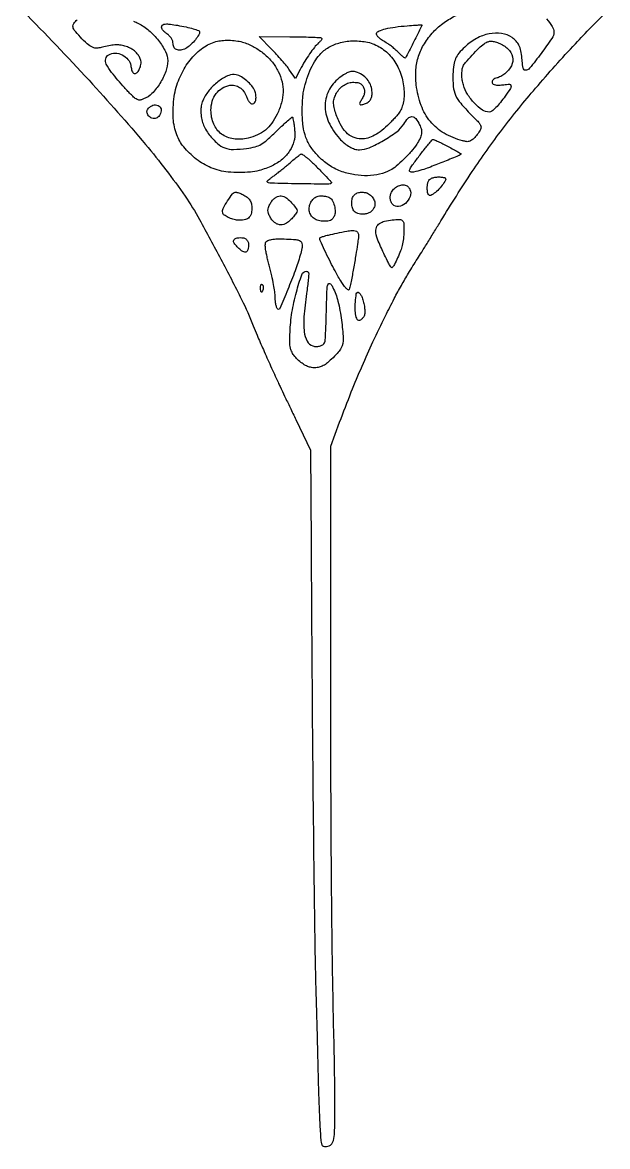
# Model space of a CAD drawing. Header units: inches. Extents: x 0 to 5940, y 0 to 4205.
# Drawn here: x 5439.9 to 5485.9, y 626.8 to 715.4 of the extents above; entities that cross this region are included whole.
import ezdxf

# ---------------------------------------------------------------- set-up
doc = ezdxf.new("R2010")
doc.units = ezdxf.units.IN
doc.header["$LTSCALE"] = 50
doc.header["$MEASUREMENT"] = 0

# ---------------------------------------------------------------- blocks, each defined once
blk = doc.blocks.new('JACZ-COO-GE-001-CAR-LOGO-R00')
at = {"color": 8}
for points in [[(5087.9, 2236.6, -0.010137), (5160.2, 2160.9, -0.01071), (5222.3, 2090.3, -0.023835), (5265.7, 2033.4, -0.024314), (5281.5, 2007.9, -0.005883), (5305, 1964.3, -0.006032), (5327.7, 1920, -0.021685), (5340.5, 1890.9, 0.008218), (5344.7, 1880.6, 0.002411), (5351.6, 1864.9, 0.002382), (5359.6, 1846.9, 0.002309), (5367.8, 1828.9, 0.00217), (5370, 1824.2, 0.000245), (5375, 1813.7, 0.000297), (5380.9, 1801.3, 0.000241), (5387.3, 1787.9), (5403.3, 1754.4), (5404, 1650.9, 0.00036), (5405.3, 1461.7, 0.000829), (5406.7, 1319.5, 0.001018), (5408.1, 1213.5, 0.00389), (5409.6, 1147.4, -0.000751), (5410, 1132, -0.000342), (5410.6, 1112, -0.000339), (5411.1, 1090.9, -0.000466), (5411.6, 1071.9, 0.002326), (5412.4, 1042.2, 0.004183), (5413.4, 1017.8, 0.003058), (5414.5, 998.5, 0.04949), (5415.5, 992.1, 0.053999), (5416, 990.7, 0.112744), (5416.7, 989.9, 0.10046), (5417.8, 989.3, 0.037175), (5419.5, 989.1, 0.082916), (5422.5, 989.3, 0.098561), (5425.2, 990.5, 0.095403), (5427.2, 992.6, 0.072902), (5428.5, 995.6, 0.060994), (5429.8, 1004.3, 0.005835), (5430.2, 1025.9, 0.005445), (5430.1, 1057, 0.00164), (5429.2, 1104.4, -0.001857), (5427.4, 1196.5, -0.001734), (5426.4, 1290.7, -0.001385), (5425.8, 1402.2, -0.000607), (5425.6, 1550), (5425.6, 1758.6), (5435.4, 1785, -0.004709), (5448.2, 1818.3, -0.00734), (5460, 1846.7, -0.007771), (5472, 1873.5, -0.006298), (5485.7, 1901.9, -0.003853), (5495.3, 1920.9, -0.008176), (5503.2, 1935.4, -0.008847), (5511, 1948.9, -0.005405), (5520.8, 1964.6, 0.002803), (5525.5, 1972.1, 0.000978), (5532.3, 1983, 0.000972), (5539.6, 1995, 0.001134), (5546.6, 2006.4, -0.010939), (5581, 2060.5, -0.015343), (5614.2, 2107.2, -0.015176), (5650.5, 2152.2, -0.010363), (5694.3, 2201.1, -0.010318), (5729.1, 2236.9, -0.006555)], [(5662.5, 2228.3, -0.037533), (5668.8, 2220, -0.142017), (5670.6, 2213.8, -0.151734), (5668.4, 2206.9, -0.011193), (5656.7, 2190.4, -0.009114), (5644, 2174.2, -0.226355), (5639.1, 2171.9, -0.24783), (5637.8, 2172.5, -0.084568), (5636.9, 2174.5, -0.036766), (5636.2, 2178.2, -0.006436), (5635.5, 2185.2, 0.029189), (5634.3, 2193.3, 0.059018), (5632.3, 2199.4, 0.071064), (5629.2, 2204, 0.06525), (5624.8, 2207.8, 0.11057), (5613.2, 2212.3, 0.085854), (5599.6, 2211.9, 0.076619), (5585.6, 2206.8, 0.063167), (5572.7, 2197.4, 0.029238), (5566.3, 2190.6, 0.072264), (5562.7, 2184.7, 0.067978), (5560.8, 2177.9, 0.023607), (5559.8, 2167.6, 0.032737), (5560.1, 2154.1, 0.083007), (5562.6, 2144.5, 0.072045), (5568.3, 2135.6, 0.020328), (5579.5, 2123.4, -0.004912), (5585.4, 2117.5, -0.024351), (5588.4, 2114, -0.044614), (5590.1, 2111.5, -0.123781), (5590.6, 2109.5, -0.130002), (5589.7, 2106.1, -0.033344), (5586.5, 2101.4, -0.034653), (5582.7, 2097, -0.084888), (5579.2, 2094.5, -0.033916), (5577.1, 2093.7, -0.073922), (5575.5, 2093.4, -0.054727), (5573.5, 2093.6, -0.012105), (5570.2, 2094.4, -0.068001), (5550.1, 2102.7, -0.089029), (5535, 2115.5, -0.085603), (5524.9, 2133.2, -0.058042), (5519.5, 2155.9, -0.046382), (5519.1, 2172.6, -0.06094), (5522, 2187.5, -0.061702), (5528.4, 2201.1, -0.049201), (5538.3, 2214, -0.046094), (5550.2, 2224.4, -0.051298), (5563.3, 2232.1, -0.046802)], [(5209, 2225.8, -0.028842), (5214.6, 2223.3, -0.064196), (5226, 2215.6, -0.046001), (5236.5, 2204.5, -0.047394), (5244.1, 2192.4, -0.118738), (5246.6, 2182.4, -0.089403), (5244.4, 2170.5, -0.05085), (5238, 2157.5, -0.051413), (5229.3, 2146.3, -0.112691), (5220.2, 2140.3, -0.011849), (5217.1, 2139.3, -0.079812), (5215.6, 2139, -0.09877), (5214.1, 2139.3, -0.022702), (5211.9, 2140.4, -0.060336), (5210, 2141.7, -0.00963), (5206.7, 2144.8, -0.010541), (5202.9, 2148.7, -0.009063), (5199.1, 2152.8, -0.008408), (5184.9, 2169.6, -0.059537), (5179.2, 2178.6, -0.172401), (5178.6, 2184.4, -0.199507), (5181.8, 2188.9, -0.146725), (5188.8, 2190.7, -0.104997), (5196.6, 2188.8, -0.103559), (5203, 2183.8, -0.138858), (5206.1, 2177.1, 0.012806), (5206.9, 2172.5, 0.069004), (5207.8, 2170, 0.143111), (5208.9, 2168.8, 0.131486), (5210.6, 2168.4, 0.089828), (5211.9, 2168.6, 0.09991), (5213, 2169.3, 0.066646), (5214.1, 2170.6, 0.020222), (5215.3, 2172.8, 0.03464), (5216.9, 2176.6, 0.078641), (5217.4, 2179.7, 0.079895), (5217, 2182.7, 0.036659), (5215.5, 2186.5, 0.059149), (5213.2, 2190.1, 0.053278), (5210, 2193.2, 0.048374), (5206, 2195.8, 0.034863), (5201, 2198, 0.043654), (5195.6, 2199.4, 0.04378), (5190, 2199.8, 0.038192), (5183.8, 2199.2, 0.021999), (5176.4, 2197.7, -0.005685), (5171, 2196.4, -0.045869), (5168.4, 2196, -0.082904), (5166.5, 2196.2, -0.040078), (5164.2, 2197.1, -0.069924), (5158.1, 2201.1, -0.024334), (5150.7, 2208.4, -0.019776), (5144, 2216.1, -0.169129), (5142.6, 2220.4, -0.164764), (5143.6, 2223.4, -0.040312), (5147.2, 2227.4, -0.041566)]]:
    blk.add_lwpolyline(points, format="xyb", dxfattribs=at)
for points in [[(5257.2, 2221.3, -0.010261), (5266.8, 2219.5, -0.01822), (5274.6, 2217.5, -0.013303), (5280.6, 2215.6, -0.318302), (5281.6, 2214.2, -0.137214), (5280.6, 2210.7, -0.031507), (5277, 2205.5, -0.033049), (5272.4, 2200.4, -0.050553), (5267.7, 2196.7, -0.071116), (5262.1, 2194.2, -0.137234), (5257.2, 2194.2, -0.183265), (5253.8, 2196.6, -0.14184), (5252.5, 2200.9, 0.06643), (5252.1, 2203.9, 0.066624), (5250.8, 2206.7, 0.05992), (5248.7, 2209.4, 0.039796), (5245.8, 2211.9, -0.034914), (5242.5, 2214.6, -0.076041), (5240.5, 2217.2, -0.117349), (5239.9, 2219.4, -0.184568), (5240.5, 2221.3, -0.162164), (5242.3, 2222.4, -0.058886), (5245.3, 2222.8, -0.034031), (5249.8, 2222.5, -0.008675)], [(5525.6, 2221.4, -0.116408), (5525.3, 2220.2, -0.000247), (5516.9, 2203.5, -0.000358), (5508.6, 2186.9, -0.077838), (5507.6, 2185.5, -0.36164), (5506.9, 2185.4, -0.017556), (5505, 2186.8, -0.020959), (5502.6, 2188.8, -0.011091), (5499.9, 2191.5, 0.017597), (5496.8, 2194.4, 0.012395), (5493.1, 2197.5, 0.012529), (5489.5, 2200.3, 0.025557), (5486.4, 2202.2, -0.017625), (5481.3, 2205.4, -0.044732), (5477.9, 2208.1, -0.068606), (5476.1, 2210.5, -0.227261), (5475.9, 2212.4, -0.209076), (5478.6, 2215.1, -0.033818), (5485.9, 2217.4, -0.028607), (5496.2, 2219.4, -0.013475), (5509.6, 2220.8, -0.000894), (5518.9, 2221.5, -0.008414), (5522.9, 2221.7, -0.010875), (5525.2, 2221.8, -0.412959)], [(5330.3, 2202.4, -0.053413), (5341.6, 2197.4, -0.045014), (5352.4, 2189.9, -0.045486), (5361.5, 2180.7, -0.058066), (5368, 2170.6, -0.057396), (5372.1, 2159.3, -0.06428), (5373.2, 2147.9, -0.061008), (5371.4, 2136, -0.044607), (5366.7, 2123.5, -0.044565), (5360.8, 2113.6, -0.063038), (5353.8, 2106.2, -0.064731), (5345.3, 2100.8, -0.050297), (5335, 2097.3, -0.089322), (5318.8, 2096.5, -0.129882), (5305.7, 2101.8, -0.134344), (5297.1, 2112.7, -0.098861), (5294.1, 2127.9, -0.070795), (5295.5, 2137.9, -0.090744), (5299.7, 2146.2, -0.096069), (5306.3, 2152.1, -0.089614), (5314.8, 2155.4, -0.102153), (5320.3, 2155.3, -0.093225), (5325.6, 2153, -0.085542), (5330, 2148.8, -0.069818), (5333.1, 2143, 0.023715), (5334.7, 2139.4, 0.05677), (5336.3, 2136.9, 0.083079), (5337.9, 2135.4, 0.14105), (5339.7, 2134.9, 0.25743), (5342, 2136.2, 0.099027), (5343.4, 2139.7, 0.07458), (5343.4, 2144.5, 0.066636), (5342.1, 2149.4, 0.072763), (5338.9, 2154.8, 0.042743), (5333.6, 2160.2, 0.042947), (5327.5, 2164.7, 0.080197), (5321.8, 2166.9, 0.15866), (5313.6, 2166.2, 0.055751), (5303.1, 2160.2, 0.052766), (5293.2, 2151.2, 0.068135), (5286.3, 2141, 0.016138), (5284.5, 2137.1, 0.044961), (5283.6, 2134.2, 0.042546), (5283.2, 2131.1, 0.013263), (5283.1, 2126.4, 0.036829), (5283.7, 2119.3, 0.047072), (5285.4, 2113, 0.04656), (5288.2, 2107, 0.034885), (5292.3, 2101, 0.038786), (5301.2, 2091.5, 0.098175), (5309.2, 2086.5, 0.091912), (5318.9, 2084.9, 0.031247), (5333.2, 2086, 0.028355), (5342.7, 2087.8, 0.070512), (5349.2, 2090.5, 0.050263), (5355.9, 2095.5, 0.009124), (5367.2, 2106.1, -0.004352), (5373.2, 2111.7, -0.007121), (5378.3, 2116.4, -0.002087), (5382.8, 2120.4, -0.328586), (5383.5, 2120.4, -0.201297), (5383.9, 2119.9, -0.006293), (5384.4, 2117.2, -0.01137), (5385, 2113.9, -0.007527), (5385.6, 2110, -0.008115), (5386.1, 2104.4, -0.028362), (5386.3, 2100.8, -0.036211), (5386, 2097.7, -0.02051), (5385.2, 2093.9, -0.079669), (5380.5, 2083.2, -0.075472), (5372.6, 2074.2, -0.066173), (5361.4, 2067, -0.04298), (5347, 2061.7, -0.043796), (5337.4, 2060, -0.022319), (5325.2, 2059.5, -0.022318), (5312.9, 2060, -0.043315), (5303.3, 2061.7, -0.031145), (5294.1, 2064.8, -0.035231), (5285.8, 2068.9, -0.034689), (5278, 2074.2, -0.028562), (5270.5, 2080.9, -0.024835), (5264.2, 2087.7, -0.043052), (5259.8, 2094.1, -0.04393), (5256.6, 2101, -0.027104), (5254, 2109.6, -0.046867), (5252.7, 2118.9, -0.022902), (5252.7, 2130.9, -0.022846), (5253.8, 2143.1, -0.03871), (5256, 2153.2, -0.05013), (5263.5, 2171.4, -0.059805), (5274.1, 2186.6, -0.065762), (5287, 2197.7, -0.087236), (5301.2, 2203.8, -0.042842), (5307.8, 2204.7, -0.026474), (5315.6, 2204.8, -0.026308), (5323.5, 2204, -0.03864)], [(5415.6, 2207.3, -0.238274), (5415.9, 2206.5, -0.104103), (5415.5, 2205.4, -0.050413), (5414.3, 2204, -0.012633), (5412.2, 2201.9, 0.035805), (5407.6, 2196.9, 0.017713), (5402.4, 2189.9, 0.016294), (5397.1, 2181.7, 0.014065), (5392.1, 2172.8), (5387, 2163), (5380.5, 2172.1, 0.018696), (5377.1, 2176.6, 0.006806), (5372, 2182.7, 0.006737), (5366.2, 2189.2, 0.007993), (5360.5, 2195.1), (5347, 2209), (5380.7, 2208.7, -0.001966), (5396.1, 2208.5, -0.00602), (5406.6, 2208.2, -0.003118), (5414.3, 2207.8, -0.185257)], [(5466.1, 2202.7, -0.089264), (5480.3, 2196.8, -0.078401), (5492.3, 2186.2, -0.073823), (5501, 2171.7, -0.06571), (5505.6, 2154.7, -0.030427), (5506.2, 2146.7, -0.035949), (5505.7, 2139.1, -0.03929), (5504.2, 2132.4, -0.059143), (5501.9, 2126.9, -0.037471), (5500.3, 2124.6, -0.009258), (5497.3, 2121, -0.009421), (5493.8, 2117.1, -0.009309), (5490, 2113.3, -0.025847), (5481.6, 2105.7, -0.045093), (5473.8, 2100.5, -0.054548), (5466.3, 2097.4, -0.072108), (5459.1, 2096.4, -0.101795), (5450.1, 2098.4, -0.098878), (5442.4, 2103.7, -0.076359), (5436, 2112.9, -0.036514), (5430.5, 2126.3, -0.037196), (5429, 2132.7, -0.066845), (5428.8, 2138, -0.071592), (5430.1, 2143, -0.049298), (5432.8, 2148.1, -0.054416), (5436.8, 2153, -0.068584), (5441.5, 2156.4, -0.07256), (5446.8, 2158.3, -0.071702), (5452.3, 2158.6, -0.019019), (5455.3, 2158.3, -0.055773), (5457.3, 2157.7, -0.071312), (5458.8, 2156.9, -0.048538), (5460.2, 2155.5, -0.099716), (5462.1, 2152.2, -0.088346), (5462.6, 2148.3, -0.078855), (5461.8, 2144, -0.059318), (5459.6, 2139.8, 0.029355), (5457.5, 2136.2, 0.267361), (5457.6, 2134.5, 0.308825), (5459.1, 2133.9, 0.035328), (5462.7, 2134.9, 0.064185), (5466.6, 2136.8, 0.100644), (5469.1, 2139.5, 0.094779), (5470.6, 2143, 0.051702), (5471, 2147.7, 0.077785), (5469.8, 2154.6, 0.07905), (5466.6, 2160.8, 0.076402), (5461.5, 2165.9, 0.066076), (5454.9, 2169.5, 0.065461), (5450.6, 2170.5, 0.089403), (5446.7, 2170.2, 0.067132), (5442.4, 2168.5, 0.022703), (5436.6, 2164.8, 0.112185), (5424.2, 2151, 0.123046), (5419.5, 2133.7, 0.111801), (5423.3, 2114.9, 0.081054), (5435.1, 2097, 0.029084), (5440.9, 2091.5, 0.047131), (5446.5, 2087.6, 0.055982), (5451.8, 2085.3, 0.075543), (5457.1, 2084.5, 0.102126), (5467.9, 2086.8, 0.028045), (5483.5, 2094.7, 0.028182), (5498.1, 2104.3, 0.098771), (5505.7, 2112.7, -0.050654), (5510.5, 2119.1, -0.220368), (5514.8, 2120.9, -0.221044), (5518.9, 2118.8, -0.050946), (5523.1, 2112, -0.055518), (5525.1, 2106.6, -0.096186), (5525.3, 2101.9, -0.08114), (5523.7, 2096.9, -0.030546), (5520, 2090.5, -0.031665), (5513.9, 2082.6, -0.019329), (5505.7, 2074, -0.019034), (5497.4, 2066.4, -0.054174), (5490.8, 2062, -0.062453), (5479.3, 2057.7, -0.050134), (5466.1, 2056, -0.047528), (5452.2, 2056.9, -0.043993), (5438.2, 2060.4, -0.026709), (5431.1, 2063.3, -0.032587), (5424.8, 2066.8, -0.031295), (5418.8, 2071.2, -0.021726), (5412.5, 2076.9, -0.046184), (5404, 2087.1, -0.062556), (5398.4, 2097.9, -0.056703), (5395.3, 2110.4, -0.030373), (5394.3, 2126.4, -0.007987), (5394.4, 2132.2, -0.007483), (5394.6, 2138.2, -0.007475), (5395, 2143.5, -0.025337), (5395.5, 2146.9, -0.025233), (5398.5, 2159.5, -0.028946), (5402.7, 2171.1, -0.031409), (5407.8, 2181.2, -0.049473), (5413.5, 2189, -0.081148), (5423.5, 2197.1, -0.066308), (5436.3, 2202.3, -0.061933), (5450.9, 2204.2, -0.054896)], [(5610, 2201.8, -0.098501), (5620.2, 2195.5, -0.157368), (5625.2, 2186.6, -0.16542), (5623.9, 2176.9, -0.110913), (5616.7, 2168.1, -0.022458), (5614.6, 2166.5, -0.020148), (5612.2, 2165.1, -0.020629), (5609.9, 2164, -0.057701), (5608.2, 2163.5, 0.050475), (5605.6, 2162.7, 0.094388), (5603.8, 2161.5, 0.122742), (5602.9, 2160, 0.12792), (5602.7, 2158.2, 0.228866), (5603.9, 2156.7, 0.077991), (5606.5, 2155.8, 0.052179), (5610.4, 2155.6, 0.024164), (5615.6, 2156, -0.031917), (5621.8, 2156.5, -0.37917), (5623.5, 2155, -0.176589), (5622.8, 2151.9, -0.009776), (5617.2, 2143.5, -0.017362), (5611.9, 2136.5, -0.02677), (5606.9, 2130.8, -0.027853), (5602.4, 2126.9, -0.170131), (5599.6, 2125.9, -0.151134), (5592.1, 2128.2, -0.052997), (5583.5, 2135.6, -0.050698), (5575.8, 2145.5, -0.06766), (5571.2, 2155.8, -0.038399), (5570, 2161.1, -0.031193), (5569.6, 2166.9, -0.032209), (5569.9, 2172.3, -0.068832), (5571, 2176.4, -0.080478), (5573.4, 2180.3, -0.008264), (5580.8, 2188.4, -0.010746), (5588.5, 2196.4, -0.036603), (5594, 2201, -0.059412), (5597.5, 2203, -0.086696), (5600.9, 2203.8, -0.072034), (5604.9, 2203.4, -0.029636)], [(5237.3, 2132.3, -0.114583), (5238.8, 2130.7, -0.10604), (5239.5, 2128.5, -0.087083), (5239.2, 2125.9, -0.052714), (5238.1, 2123, -0.15208), (5234.9, 2119.7, -0.161748), (5230.5, 2118.9, -0.156715), (5226.3, 2121, -0.142215), (5224, 2125.1, -0.060127), (5223.8, 2126.6, -0.096455), (5224.1, 2127.9, -0.074325), (5224.9, 2129.2, -0.024039), (5226.4, 2130.9, -0.067886), (5229, 2132.9, -0.095549), (5231.8, 2133.8, -0.101346), (5234.6, 2133.6, -0.085266)], [(5554.7, 2088, -0.004676), (5560.4, 2084.9, -0.008157), (5565.1, 2082.3, -0.00311), (5568.9, 2080, -0.562877), (5568.9, 2079.6, -0.038913), (5564.2, 2077.2, -0.002003), (5548.5, 2070.9, -0.002804), (5533.1, 2064.8, -0.021934), (5525.8, 2062.3, -0.012921), (5516.6, 2059.9, -0.152746), (5513, 2060.2, -0.421109), (5512.1, 2062.2, -0.053872), (5514.6, 2066.7, -0.008152), (5521.8, 2076.5, -0.007851), (5529.4, 2086.2, -0.002439), (5536.7, 2095.2, -0.224236), (5538.2, 2095.9, -0.108871), (5539.2, 2095.6, -0.002683), (5543.6, 2093.6, -0.005683), (5548.8, 2091, -0.003823)], [(5400.3, 2075, -0.013278), (5403.2, 2072.4, -0.003965), (5407.6, 2068.2, -0.003973), (5412.4, 2063.5, -0.00429), (5417.1, 2058.8, -0.001871), (5424.3, 2051.2, -0.040785), (5426.3, 2048.8, -0.320132), (5426.2, 2047.7, -0.205227), (5425.1, 2047, -0.033878), (5418, 2046.7, -0.00112), (5389.8, 2047.1, -0.000437), (5360, 2047.7, -0.0981), (5357.3, 2048.3, -0.040135), (5356.6, 2048.7, -0.057807), (5356.1, 2049.1, -0.074315), (5355.8, 2049.5, -0.211198), (5355.8, 2049.9, -0.130445), (5356.1, 2050.4, -0.002839), (5358.3, 2052.2, -0.006298), (5361, 2054.3, -0.004187), (5364.1, 2056.6, 0.005941), (5367.7, 2059.3, 0.003503), (5371.9, 2062.7, 0.003504), (5376.1, 2066.1, 0.00599), (5379.6, 2069, -0.002992), (5385.6, 2074.2, -0.010436), (5389.7, 2077.4, -0.010291), (5392.5, 2079.5, -0.155632), (5393.7, 2079.9, -0.154818), (5394.2, 2079.7, -0.005294), (5395.9, 2078.4, -0.009496), (5398, 2076.9, -0.006435)], [(5551.2, 2053.6, -0.333321), (5551.6, 2051, -0.034886), (5548, 2045.5, -0.038281), (5543.1, 2039.8, -0.055839), (5537.9, 2035.8, -0.009389), (5535.6, 2034.4, -0.111156), (5534.6, 2034.1, -0.209305), (5533.8, 2034.4, -0.046867), (5532.9, 2035.4, -0.120794), (5532, 2037.7, -0.031065), (5531.6, 2041.8, -0.032483), (5531.8, 2046.1, -0.065027), (5532.6, 2049.4, -0.123699), (5534.2, 2051.7, -0.082141), (5537.1, 2053.5, -0.067612), (5540.8, 2054.4, -0.045933), (5545.3, 2054.6, -0.010215), (5547.4, 2054.4, -0.014143), (5549.2, 2054.1, -0.010639), (5550.7, 2053.9, -0.145802)], [(5509.5, 2044.9, -0.075432), (5510.3, 2044.3, -0.03157), (5511.1, 2043.3, -0.030339), (5511.9, 2042.1, -0.034511), (5512.6, 2040.9, -0.188264), (5512.7, 2033.1, -0.124993), (5507.6, 2025.6, -0.143574), (5500, 2022.1, -0.24683), (5493.7, 2024.3, -0.091462), (5491.8, 2027.1, -0.071873), (5491, 2030.6, -0.069627), (5491.1, 2034.4, -0.075686), (5492.3, 2037.9, -0.092709), (5495.5, 2042, -0.083788), (5500.1, 2044.9, -0.089666), (5505.1, 2045.9, -0.131363)], [(5329, 2035.3, -0.051475), (5333.7, 2032.5, -0.086982), (5336.7, 2029.2, -0.088986), (5338.5, 2025.1, -0.05613), (5339, 2019.9, -0.074249), (5338.1, 2013.6, -0.144976), (5335.3, 2009.5, -0.135676), (5330.6, 2007.4, -0.061577), (5323.7, 2007.1, -0.047585), (5318.2, 2008.2, -0.043854), (5312.9, 2010.2, -0.046126), (5308.7, 2012.8, -0.172838), (5307, 2015.3, -0.179686), (5307.5, 2020, -0.02711), (5312.3, 2028.4, -0.025579), (5317.9, 2036.1, -0.227519), (5321.6, 2037.9, -0.070785), (5322.6, 2037.7, -0.013371), (5324.6, 2037.1, -0.014045), (5326.8, 2036.3, -0.012471)], [(5375.5, 2032.4, -0.071591), (5379, 2029.9, -0.0224), (5383.6, 2025.1, -0.01802), (5387.7, 2020.1, -0.162922), (5388.6, 2017.4, -0.151141), (5387.8, 2014.9, -0.025313), (5384.7, 2010.8, -0.02866), (5380.8, 2006.7, -0.050382), (5377.2, 2003.9, -0.06063), (5374, 2002.5, -0.081844), (5370.8, 2002, -0.081988), (5367.6, 2002.6, -0.06108), (5364.5, 2004.1, -0.075788), (5361.7, 2006.6, -0.040035), (5359.1, 2010.4, -0.040124), (5357.2, 2014.5, -0.090551), (5356.6, 2017.9, -0.090551), (5357.2, 2021.2, -0.040124), (5359.1, 2025.3, -0.040035), (5361.7, 2029.1, -0.075788), (5364.5, 2031.6, -0.048437), (5367.3, 2033.1, -0.08009), (5370, 2033.8, -0.082749), (5372.6, 2033.5, -0.055123)], [(5423.5, 2032.4, -0.143574), (5427.1, 2029, -0.065693), (5429.6, 2023, -0.064707), (5430.4, 2016.3, -0.120462), (5429.2, 2011.1, -0.059315), (5427.4, 2008.5, -0.104768), (5425.3, 2006.9, -0.083007), (5422.5, 2006.1, -0.026943), (5418.1, 2005.9, -0.063857), (5412.1, 2006.6, -0.092005), (5407.3, 2008.9, -0.100587), (5403.9, 2012.6, -0.090819), (5402, 2017.4, -0.100289), (5402.1, 2022, -0.071074), (5403.9, 2026.8, -0.071959), (5406.9, 2030.8, -0.109505), (5410.6, 2033.2, -0.07268), (5413.3, 2033.7, -0.029246), (5417.1, 2033.7, -0.029176), (5420.9, 2033.3, -0.075744)], [(5465.9, 2036.8, -0.076561), (5470.2, 2033.6, -0.092859), (5473.1, 2029.5, -0.10226), (5474.1, 2024.9, -0.114147), (5473.1, 2020.6, -0.07798), (5471.1, 2017.7, -0.076256), (5468.4, 2015.5, -0.070145), (5464.9, 2014.2, -0.052326), (5460.8, 2013.7, -0.077598), (5455.5, 2014.4, -0.126467), (5451.7, 2016.7, -0.123625), (5449.4, 2020.6, -0.072275), (5448.6, 2026, -0.071687), (5449.3, 2031, -0.113715), (5451.4, 2034.7, -0.12049), (5454.8, 2037, -0.086924), (5459.4, 2037.9, -0.023023), (5461.2, 2037.8, -0.020285), (5463.1, 2037.5, -0.020778), (5464.8, 2037.2, -0.056171)], [(5504.7, 2006.2, -0.163391), (5505.9, 2003.2, -0.016321), (5506, 1995.2, -0.021542), (5505.4, 1986.6, -0.034757), (5504.1, 1979.4, -0.031883), (5502.3, 1973.5, -0.012857), (5499, 1965.7, -0.010551), (5495.5, 1958.3, -0.075182), (5493.2, 1955.1, -0.430425), (5492.2, 1955.1, -0.048809), (5490.7, 1957, -0.022523), (5488.6, 1960.9, -0.003731), (5484.8, 1968.7, -0.012299), (5477.8, 1984.1, -0.060176), (5475.2, 1993.2, -0.12685), (5475.8, 1999.2, -0.162705), (5479.2, 2003.5, -0.0851), (5484.8, 2006, -0.033892), (5493.2, 2007.5, -0.029416), (5501.3, 2007.8, -0.219829)], [(5454.9, 1994, -0.101778), (5455.8, 1992.6, -0.081071), (5456.1, 1990.7, -0.032649), (5455.9, 1987.7, -0.003533), (5455, 1980.8, -0.006694), (5453.2, 1969.1, -0.003217), (5450.6, 1954.1, -0.002391), (5448, 1939.7, -0.022049), (5446.5, 1933.5, -0.008053), (5445.8, 1931, -0.175362), (5445.3, 1930.4, -0.311051), (5444.7, 1930.5, -0.023736), (5443.4, 1931.5, -0.04833), (5440.8, 1934.4, -0.018332), (5437.7, 1938.8, -0.013707), (5433.9, 1945, -0.005494), (5429.1, 1953.7, -0.008045), (5424.1, 1963.4, -0.006136), (5418.9, 1974.2, -0.002499), (5414.1, 1984.6, -0.107412), (5413.6, 1986.9, -0.293272), (5414.3, 1988.1, -0.030912), (5417.5, 1989.3, -0.020288), (5423, 1990.8, -0.004249), (5432.6, 1992.9, -0.006206), (5443.2, 1995, -0.033313), (5449, 1995.7, -0.067198), (5452.6, 1995.4, -0.155427)], [(5333.6, 1985.1, -0.040872), (5334.6, 1983.5, -0.067897), (5335.2, 1982.1, -0.060353), (5335.4, 1980.3, -0.025916), (5335.3, 1978, -0.029948), (5334.7, 1974.7, -0.119209), (5333.8, 1972.9, -0.185163), (5332.4, 1972.1, -0.09497), (5330.3, 1972.2, -0.109705), (5327.8, 1973.5, -0.021662), (5323.9, 1976.9, -0.022064), (5320.4, 1980.7, -0.101752), (5319, 1983.2, -0.181063), (5319.1, 1985.1, -0.156676), (5320.4, 1986.6, -0.095077), (5323, 1987.6, -0.040227), (5326.7, 1987.9, -0.022011), (5329.3, 1987.8, -0.072855), (5330.9, 1987.4, -0.088412), (5332.2, 1986.6, -0.042789)], [(5391.3, 1984.7, -0.138407), (5393.4, 1982.8, -0.133482), (5394.3, 1980.1, -0.067159), (5393.9, 1975.9, -0.014084), (5392.1, 1968.6, -0.018007), (5386.5, 1951.5, -0.009704), (5378.4, 1930.8, -0.002713), (5369.7, 1910, -0.459488), (5367.6, 1909.3, -0.172085), (5366.5, 1910.7, -0.026818), (5365.5, 1914.1, -0.0287), (5364.8, 1918.3, -0.028122), (5364.6, 1922.5, 0.032773), (5364.2, 1928.4, 0.013291), (5362.9, 1936.3, 0.011245), (5360.9, 1946, 0.006642), (5358, 1957.5, -0.005864), (5356.6, 1963, -0.005697), (5355.4, 1968.5, -0.005634), (5354.4, 1973.4, -0.020982), (5353.9, 1976.6, -0.030886), (5353.8, 1980.9, -0.153352), (5354.5, 1983.2, -0.153497), (5356.5, 1984.7, -0.030963), (5360.7, 1985.9, -0.050818), (5366.7, 1986.5, -0.011482), (5377, 1986.4, -0.009149), (5387.2, 1985.8, -0.092573)], [(5401.3, 1949.2, -0.114509), (5401.4, 1947.9, -0.002576), (5400.9, 1941.8, -0.00567), (5400.1, 1934.7, -0.00379), (5399, 1926.5, 0.014167), (5396.2, 1900.8, 0.050696), (5396.5, 1884.4, 0.092821), (5399.7, 1874.2, 0.1924), (5406, 1868.9, 0.080286), (5409.6, 1868.3, 0.062406), (5413.4, 1868.8, 0.066275), (5416.8, 1870.2, 0.138022), (5418.8, 1872.2, 0.106203), (5419.4, 1874.2, 0.00567), (5419.9, 1880.9, 0.006961), (5420.3, 1890.1, 0.00246), (5420.7, 1903.4, -0.002147), (5421, 1914.7, -0.003118), (5421.3, 1924.7, -0.001578), (5421.7, 1933.1, -0.052557), (5422.1, 1935.1, -0.091544), (5423.1, 1937.2, -0.329436), (5424.4, 1937.7, -0.16441), (5426, 1936.4, -0.030768), (5427.9, 1933.1, -0.057869), (5433.5, 1918.1, -0.025515), (5437.4, 1897.2, -0.022439), (5439.2, 1877, -0.131218), (5437, 1866.7, -0.060968), (5433.9, 1862.2, -0.01769), (5428.1, 1856, -0.017749), (5421.9, 1850.3, -0.05972), (5417.4, 1847.3, -0.055008), (5412.9, 1845.6, -0.056893), (5408.1, 1844.9, -0.05792), (5403.5, 1845.4, -0.061078), (5399.1, 1846.9, -0.045207), (5394.1, 1849.9, -0.035599), (5389.2, 1854, -0.036486), (5385.2, 1858.6, -0.060926), (5382.6, 1863.1, -0.031928), (5381.3, 1866.6, -0.049248), (5380.7, 1869.9, -0.026246), (5380.6, 1874.4, -0.003447), (5380.9, 1883.9, -0.030818), (5383, 1905.6, -0.026599), (5387.9, 1928.1, -0.019691), (5393.9, 1947.2, -0.316321), (5399.2, 1950.9, -0.101708), (5399.8, 1950.8, -0.066795), (5400.4, 1950.4, -0.063282), (5400.9, 1949.8, -0.069958)], [(5351.4, 1934.5, -0.070276), (5351.5, 1932.5, -0.046456), (5351.1, 1930.2, -0.046386), (5350.4, 1928.4, -0.284999), (5349.6, 1927.9, -0.314902), (5349.2, 1928.1, -0.034931), (5348.9, 1929.2, -0.032561), (5348.6, 1930.7, -0.020164), (5348.6, 1932.5, -0.015298), (5348.6, 1934.6, -0.057623), (5348.9, 1935.9, -0.132261), (5349.3, 1936.5, -0.275358), (5349.8, 1936.6, -0.098817), (5350.3, 1936.3, -0.055509), (5350.8, 1935.8, -0.052306), (5351.2, 1935.2, -0.058328)], [(5457.8, 1926.1, -0.085602), (5459.6, 1923.2, -0.025363), (5461.3, 1918.2, -0.025984), (5462.5, 1912.6, -0.039218), (5463, 1907.7, -0.016911), (5462.9, 1904.6, -0.055508), (5462.6, 1902.6, -0.073019), (5461.9, 1901, -0.046727), (5460.6, 1899.4, -0.05386), (5458.2, 1897.4, -0.194444), (5456.3, 1897, -0.218788), (5454.8, 1898, -0.067984), (5453.6, 1900.6, -0.060142), (5452.6, 1907.6, -0.024971), (5452.7, 1917.2, -0.016467), (5453.7, 1926.3, -0.37517), (5455.5, 1927.9, -0.137498), (5455.9, 1927.8, -0.027359), (5456.5, 1927.4, -0.027068), (5457.1, 1926.8, -0.022324)]]:
    blk.add_lwpolyline(points, format="xyb", close=True, dxfattribs=at)

msp = doc.modelspace()

# ---------------------------------------------------------------- block references
at = {"xscale": 0.07174195398747743, "yscale": 0.07174195398747743, "zscale": 0.07174195398747743}
msp.add_blockref('JACZ-COO-GE-001-CAR-LOGO-R00', (5074.895, 555.821), dxfattribs=at)

doc.saveas('drawing.dxf')
